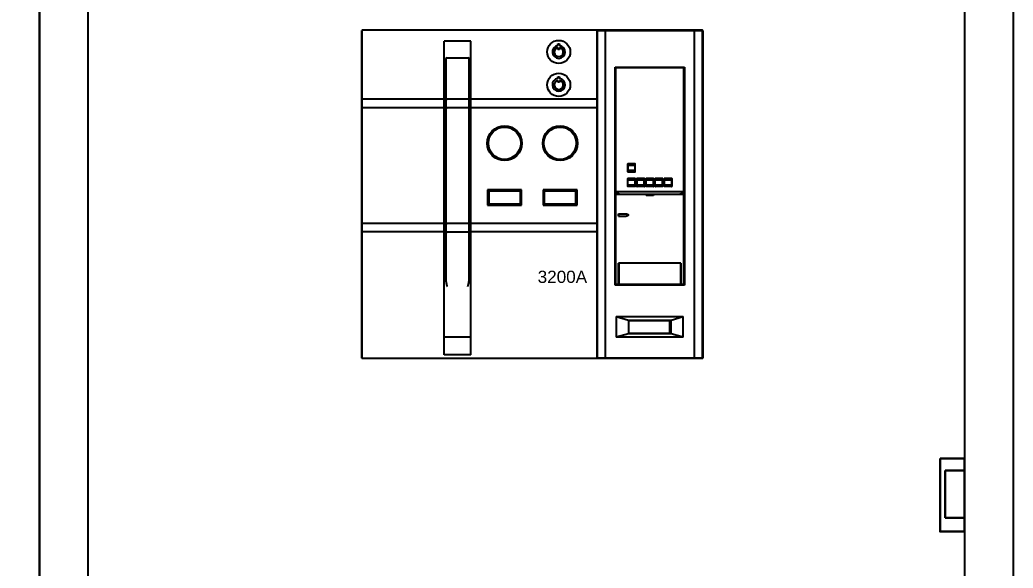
# Model space of a CAD drawing. Header units: millimetres. Extents: x 330554 to 656471, y 11007 to 130943.
# Drawn here: x 419137 to 419953, y 94371 to 94821 of the extents above; entities that cross this region are included whole.
import ezdxf

# ---------------------------------------------------------------- set-up
doc = ezdxf.new("R2010")
doc.units = ezdxf.units.MM
doc.header["$LTSCALE"] = 6
doc.linetypes.add('CENTER2', pattern=[1.125, 0.75, -0.125, 0.125, -0.125])
for name, color, linetype in [('thước đo', 3, 'Continuous'), ('đèn báo pha', 10, 'Continuous'), ('đường tâm', 30, 'CENTER2')]:
    doc.layers.add(name, color=color, linetype=linetype)
doc.layers.add('đường khung', color=7, linetype='Continuous', lineweight=30)
doc.styles.get("Standard").update_dxf_attribs({"font": 'VHELVCN.TTF', "height": 120})

msp = doc.modelspace()

# ---------------------------------------------------------------- linework, layer by layer
at = {"color": 7, "linetype": 'Continuous'}
for p, q in [((419417.869, 94543.168), (419417.869, 94812.568)), ((419697.569, 94812.868), (419418.169, 94812.868)), ((419611.169, 94542.868), (419611.169, 94812.868)), ((419611.369, 94543.368), (419611.369, 94812.368)), ((419697.369, 94812.368), (419611.369, 94812.368)), ((419617.869, 94543.368), (419617.869, 94812.368)), ((419690.869, 94812.368), (419690.869, 94543.368)), ((419697.369, 94812.368), (419697.369, 94543.368)), ((419697.869, 94812.568), (419697.869, 94543.168)), ((419485.369, 94545.868), (419485.369, 94803.879)), ((419507.369, 94803.879), (419485.369, 94803.879)), ((419507.369, 94545.868), (419507.369, 94803.879)), ((419578.819, 94800.064), (419578.819, 94801.564)), ((419578.819, 94801.564), (419580.319, 94801.564)), ((419578.819, 94797.042), (419578.819, 94798.542)), ((419580.319, 94797.042), (419578.819, 94797.042)), ((419580.319, 94801.564), (419580.319, 94800.064)), ((419580.319, 94798.542), (419580.319, 94797.042)), ((419486.869, 94789.068), (419486.869, 94606.952)), ((419487.869, 94790.068), (419504.869, 94790.068)), ((419505.869, 94606.952), (419505.869, 94789.068)), ((419625.869, 94603.368), (419625.869, 94782.368)), ((419625.869, 94782.368), (419682.869, 94782.368)), ((419682.369, 94781.868), (419626.369, 94781.868)), ((419626.369, 94678.068), (419626.369, 94781.868)), ((419682.369, 94603.368), (419682.369, 94781.868)), ((419682.869, 94782.368), (419682.869, 94603.368)), ((419578.819, 94773.064), (419578.819, 94774.564)), ((419578.819, 94774.564), (419580.319, 94774.564)), ((419578.819, 94770.042), (419578.819, 94771.542)), ((419580.319, 94774.564), (419580.319, 94773.064)), ((419580.319, 94771.542), (419580.319, 94770.042)), ((419580.319, 94770.042), (419578.819, 94770.042)), ((419485.369, 94756.168), (419418.169, 94756.168)), ((419504.869, 94756.068), (419487.869, 94756.068)), ((419611.169, 94756.168), (419507.369, 94756.168)), ((419485.369, 94749.1), (419418.169, 94749.1)), ((419504.869, 94749.068), (419487.869, 94749.068)), ((419611.169, 94749.1), (419507.369, 94749.1)), ((419611.169, 94745.868), (419611.369, 94745.868)), ((419611.169, 94742.868), (419611.369, 94742.868)), ((419486.569, 94711.699), (419485.369, 94711.699)), ((419486.569, 94711.699), (419486.569, 94697.699)), ((419486.569, 94697.699), (419485.369, 94697.699)), ((419636.269, 94702.768), (419636.269, 94696.468)), ((419636.369, 94696.368), (419636.369, 94702.868)), ((419642.369, 94702.868), (419636.369, 94702.868)), ((419642.269, 94702.968), (419636.469, 94702.968)), ((419636.569, 94701.868), (419642.169, 94701.868)), ((419642.169, 94697.368), (419636.569, 94697.368)), ((419642.369, 94696.368), (419642.369, 94702.868)), ((419642.469, 94696.468), (419642.469, 94702.768)), ((419636.269, 94684.468), (419636.269, 94690.768)), ((419642.369, 94696.368), (419636.369, 94696.368)), ((419636.369, 94684.368), (419636.369, 94690.868)), ((419642.369, 94690.868), (419636.369, 94690.868)), ((419636.469, 94696.268), (419642.269, 94696.268)), ((419636.469, 94690.968), (419642.269, 94690.968)), ((419636.569, 94689.868), (419642.169, 94689.868)), ((419642.369, 94684.368), (419642.369, 94690.868)), ((419642.469, 94690.768), (419642.469, 94684.468)), ((419643.769, 94684.468), (419643.769, 94690.768)), ((419643.869, 94684.368), (419643.869, 94690.868)), ((419649.869, 94690.868), (419643.869, 94690.868)), ((419643.969, 94690.968), (419649.769, 94690.968)), ((419644.069, 94689.868), (419649.669, 94689.868)), ((419649.869, 94684.368), (419649.869, 94690.868)), ((419649.969, 94690.768), (419649.969, 94684.468)), ((419651.269, 94684.468), (419651.269, 94690.768)), ((419651.369, 94684.368), (419651.369, 94690.868)), ((419657.369, 94690.868), (419651.369, 94690.868)), ((419651.469, 94690.968), (419657.269, 94690.968)), ((419651.569, 94689.868), (419657.169, 94689.868)), ((419657.369, 94684.368), (419657.369, 94690.868)), ((419657.469, 94690.768), (419657.469, 94684.468)), ((419658.769, 94684.468), (419658.769, 94690.768)), ((419664.869, 94690.868), (419658.869, 94690.868)), ((419658.869, 94684.368), (419658.869, 94690.868)), ((419658.969, 94690.968), (419664.769, 94690.968)), ((419659.069, 94689.868), (419664.669, 94689.868)), ((419664.869, 94684.368), (419664.869, 94690.868)), ((419664.969, 94690.768), (419664.969, 94684.468)), ((419666.269, 94684.468), (419666.269, 94690.768)), ((419666.369, 94684.368), (419666.369, 94690.868)), ((419672.369, 94690.868), (419666.369, 94690.868)), ((419666.469, 94690.968), (419672.269, 94690.968)), ((419666.569, 94689.868), (419672.169, 94689.868)), ((419672.369, 94684.368), (419672.369, 94690.868)), ((419672.469, 94690.768), (419672.469, 94684.468)), ((419521.069, 94681.468), (419521.069, 94668.968)), ((419521.069, 94681.468), (419522.069, 94680.468)), ((419549.069, 94681.468), (419521.069, 94681.468)), ((419549.069, 94681.468), (419548.069, 94680.468)), ((419549.069, 94668.968), (419549.069, 94681.468)), ((419594.669, 94681.468), (419566.669, 94681.468)), ((419566.669, 94681.468), (419567.669, 94680.468)), ((419566.669, 94681.468), (419566.669, 94668.968)), ((419594.669, 94681.468), (419593.669, 94680.468)), ((419594.669, 94668.968), (419594.669, 94681.468)), ((419642.369, 94684.368), (419636.369, 94684.368)), ((419642.269, 94684.268), (419636.469, 94684.268)), ((419642.169, 94685.368), (419636.569, 94685.368)), ((419649.869, 94684.368), (419643.869, 94684.368)), ((419649.769, 94684.268), (419643.969, 94684.268)), ((419649.669, 94685.368), (419644.069, 94685.368)), ((419657.369, 94684.368), (419651.369, 94684.368)), ((419657.269, 94684.268), (419651.469, 94684.268)), ((419657.169, 94685.368), (419651.569, 94685.368)), ((419664.869, 94684.368), (419658.869, 94684.368)), ((419664.769, 94684.268), (419658.969, 94684.268)), ((419664.669, 94685.368), (419659.069, 94685.368)), ((419672.369, 94684.368), (419666.369, 94684.368)), ((419672.269, 94684.268), (419666.469, 94684.268)), ((419672.169, 94685.368), (419666.569, 94685.368)), ((419522.069, 94680.468), (419522.069, 94669.968)), ((419548.069, 94680.468), (419522.069, 94680.468)), ((419548.069, 94669.968), (419548.069, 94680.468)), ((419567.669, 94680.468), (419567.669, 94669.968)), ((419593.669, 94680.468), (419567.669, 94680.468)), ((419593.669, 94669.968), (419593.669, 94680.468)), ((419682.369, 94679.868), (419626.369, 94679.868)), ((419626.369, 94678.868), (419628.969, 94678.868)), ((419626.369, 94678.068), (419628.969, 94678.068)), ((419626.369, 94603.368), (419626.369, 94677.96)), ((419682.369, 94677.868), (419626.369, 94677.868)), ((419628.769, 94678.068), (419628.769, 94677.868)), ((419628.969, 94677.868), (419628.969, 94678.868)), ((419651.369, 94677.868), (419651.369, 94676.868)), ((419657.369, 94676.868), (419651.369, 94676.868)), ((419657.369, 94677.868), (419657.369, 94676.868)), ((419679.769, 94677.868), (419679.769, 94678.868)), ((419682.369, 94678.868), (419679.769, 94678.868)), ((419682.369, 94678.068), (419679.769, 94678.068)), ((419679.969, 94677.868), (419679.969, 94678.068)), ((419521.069, 94668.968), (419522.069, 94669.968)), ((419521.069, 94668.968), (419549.069, 94668.968)), ((419522.069, 94669.968), (419548.069, 94669.968)), ((419549.069, 94668.968), (419548.069, 94669.968)), ((419566.669, 94668.968), (419567.669, 94669.968)), ((419566.669, 94668.968), (419594.669, 94668.968)), ((419567.669, 94669.968), (419593.669, 94669.968)), ((419594.669, 94668.968), (419593.669, 94669.968)), ((419628.769, 94659.968), (419628.769, 94661.768)), ((419628.769, 94661.768), (419635.094, 94661.768)), ((419628.769, 94659.968), (419635.094, 94659.968)), ((419628.969, 94659.968), (419628.969, 94661.768)), ((419485.369, 94654.035), (419418.169, 94654.035)), ((419486.869, 94649.074), (419485.369, 94649.074)), ((419504.869, 94653.868), (419487.869, 94653.868)), ((419507.369, 94649.074), (419505.869, 94649.074)), ((419611.169, 94654.035), (419507.369, 94654.035)), ((419485.369, 94646.968), (419418.169, 94646.968)), ((419504.869, 94646.868), (419487.869, 94646.868)), ((419611.169, 94646.968), (419507.369, 94646.968)), ((419679.969, 94621.368), (419628.769, 94621.368)), ((419628.769, 94603.368), (419628.769, 94621.368)), ((419628.969, 94621.368), (419628.969, 94603.368)), ((419679.769, 94621.368), (419679.769, 94603.368)), ((419679.969, 94603.368), (419679.969, 94621.368)), ((419626.369, 94613.858), (419625.869, 94613.858)), ((419628.969, 94613.858), (419628.769, 94613.858)), ((419628.769, 94609.368), (419628.969, 94609.368)), ((419679.969, 94613.858), (419679.769, 94613.858)), ((419679.769, 94609.368), (419679.969, 94609.368)), ((419682.869, 94613.858), (419682.369, 94613.858)), ((419682.869, 94603.368), (419625.869, 94603.368)), ((419628.769, 94603.868), (419626.369, 94603.868)), ((419628.769, 94606.368), (419628.969, 94606.368)), ((419679.769, 94603.868), (419628.969, 94603.868)), ((419679.769, 94606.368), (419679.969, 94606.368)), ((419682.369, 94603.868), (419679.969, 94603.868)), ((419626.869, 94577.368), (419681.869, 94577.368)), ((419626.869, 94577.368), (419626.869, 94560.368)), ((419626.869, 94577.368), (419636.869, 94574.368)), ((419671.869, 94574.368), (419681.869, 94577.368)), ((419681.869, 94560.368), (419681.869, 94577.368)), ((419636.869, 94574.368), (419671.869, 94574.368)), ((419636.869, 94574.368), (419636.869, 94563.368)), ((419636.869, 94574.118), (419670.669, 94574.118)), ((419670.669, 94574.118), (419670.669, 94563.618)), ((419671.869, 94563.368), (419671.869, 94574.368)), ((419507.369, 94560.613), (419485.369, 94560.613)), ((419636.869, 94563.368), (419626.869, 94560.368)), ((419681.869, 94560.368), (419626.869, 94560.368)), ((419670.669, 94563.618), (419636.869, 94563.618)), ((419671.869, 94563.368), (419636.869, 94563.368)), ((419681.869, 94560.368), (419671.869, 94563.368)), ((419697.569, 94542.868), (419418.169, 94542.868)), ((419507.369, 94545.868), (419485.369, 94545.868)), ((419697.369, 94543.368), (419611.369, 94543.368))]:
    msp.add_line(p, q, dxfattribs=at)
for points in [[(419418.169, 94756.168), (419418.117, 94756.168), (419418.066, 94756.171), (419418.018, 94756.176), (419417.975, 94756.182), (419417.939, 94756.19), (419417.909, 94756.198), (419417.887, 94756.208), (419417.874, 94756.219), (419417.869, 94756.229)], [(419417.869, 94749.161), (419417.874, 94749.151), (419417.887, 94749.141), (419417.909, 94749.131), (419417.939, 94749.122), (419417.975, 94749.115), (419418.018, 94749.108), (419418.066, 94749.104), (419418.117, 94749.101), (419418.169, 94749.1)], [(419417.869, 94653.974), (419417.874, 94653.985), (419417.887, 94653.995), (419417.909, 94654.004), (419417.939, 94654.013), (419417.975, 94654.021), (419418.018, 94654.027), (419418.066, 94654.031), (419418.117, 94654.034), (419418.169, 94654.035)], [(419417.869, 94646.907), (419417.874, 94646.917), (419417.887, 94646.927), (419417.909, 94646.937), (419417.939, 94646.946), (419417.975, 94646.953), (419418.018, 94646.959), (419418.066, 94646.964), (419418.117, 94646.967), (419418.169, 94646.968)]]:
    msp.add_lwpolyline(points, dxfattribs=at)
for centre, radius in [((419579.569, 94794.868), 9.5), ((419579.569, 94767.868), 9.5), ((419535.069, 94719.868), 14.299), ((419535.069, 94719.868), 13.3), ((419580.669, 94719.868), 14.299), ((419580.669, 94719.868), 13.3)]:
    msp.add_circle(centre, radius, dxfattribs=at)
for centre, radius, start, end in [((419418.169, 94812.568), 0.3, 90, 180), ((419697.569, 94812.568), 0.3, 0, 90), ((419579.569, 94794.868), 5.25, 98.213211, 81.786789), ((419579.569, 94794.868), 3.75, 101.536959, 78.463041), ((419487.869, 94789.068), 1, 90, 180), ((419504.869, 94789.068), 1, 0, 90), ((419626.569, 94781.668), 0.2, 90, 180), ((419682.169, 94781.668), 0.2, 0, 90), ((419579.569, 94767.868), 5.25, 98.213211, 81.786789), ((419579.569, 94767.868), 3.75, 101.536959, 78.463041), ((419636.469, 94702.768), 0.2, 90, 180), ((419642.269, 94702.768), 0.2, 0, 90), ((419636.469, 94696.468), 0.2, 180, 270), ((419636.469, 94690.768), 0.2, 90, 180), ((419642.269, 94696.468), 0.2, 270, 0), ((419642.269, 94690.768), 0.2, 0, 90), ((419643.969, 94690.768), 0.2, 90, 180), ((419649.769, 94690.768), 0.2, 0, 90), ((419651.469, 94690.768), 0.2, 90, 180), ((419657.269, 94690.768), 0.2, 0, 90), ((419658.969, 94690.768), 0.2, 90, 180), ((419664.769, 94690.768), 0.2, 0, 90), ((419666.469, 94690.768), 0.2, 90, 180), ((419672.269, 94690.768), 0.2, 0, 90), ((419636.469, 94684.468), 0.2, 180, 270), ((419642.269, 94684.468), 0.2, 270, 0), ((419643.969, 94684.468), 0.2, 180, 270), ((419649.769, 94684.468), 0.2, 270, 0), ((419651.469, 94684.468), 0.2, 180, 270), ((419657.269, 94684.468), 0.2, 270, 0), ((419658.969, 94684.468), 0.2, 180, 270), ((419664.769, 94684.468), 0.2, 270, 0), ((419666.469, 94684.468), 0.2, 180, 270), ((419672.269, 94684.468), 0.2, 270, 0), ((419626.569, 94680.068), 0.2, 180, 270), ((419682.169, 94680.068), 0.2, 270, 0), ((419418.169, 94543.168), 0.3, 180, 270), ((419697.569, 94543.168), 0.3, 270, 0)]:
    msp.add_arc(centre, radius, start, end, dxfattribs=at)
for points, knots in [([(419486.869, 94756.273), (419486.869, 94756.165), (419487.196, 94756.127), (419487.489, 94756.074), (419487.74, 94756.068), (419487.869, 94756.068)], [0, 0, 0, 0, 0.3229141, 0.6505332, 1.0374728, 1.0374728, 1.0374728, 1.0374728]), ([(419505.869, 94756.273), (419505.869, 94756.165), (419505.543, 94756.127), (419505.249, 94756.074), (419504.998, 94756.068), (419504.869, 94756.068)], [0, 0, 0, 0, 0.3229141, 0.6505332, 1.0374728, 1.0374728, 1.0374728, 1.0374728]), ([(419486.869, 94749.273), (419486.869, 94749.165), (419487.196, 94749.127), (419487.489, 94749.074), (419487.74, 94749.068), (419487.869, 94749.068)], [0, 0, 0, 0, 0.3229141, 0.6505332, 1.0374728, 1.0374728, 1.0374728, 1.0374728]), ([(419505.869, 94749.273), (419505.869, 94749.165), (419505.543, 94749.127), (419505.249, 94749.074), (419504.998, 94749.068), (419504.869, 94749.068)], [0, 0, 0, 0, 0.3229141, 0.6505332, 1.0374728, 1.0374728, 1.0374728, 1.0374728]), ([(419636.369, 94701.82), (419636.369, 94701.826), (419636.382, 94701.84), (419636.411, 94701.85), (419636.454, 94701.86), (419636.509, 94701.866), (419636.548, 94701.868), (419636.569, 94701.868)], [0, 0, 0, 0, 0.01723679, 0.04801705, 0.09318009, 0.14960339, 0.21236185, 0.21236185, 0.21236185, 0.21236185]), ([(419636.569, 94697.368), (419636.548, 94697.368), (419636.509, 94697.369), (419636.454, 94697.375), (419636.411, 94697.385), (419636.382, 94697.396), (419636.369, 94697.409), (419636.369, 94697.415)], [0, 0, 0, 0, 0.06275846, 0.11918176, 0.1643448, 0.19512506, 0.21236185, 0.21236185, 0.21236185, 0.21236185]), ([(419642.169, 94701.868), (419642.19, 94701.868), (419642.23, 94701.866), (419642.284, 94701.86), (419642.328, 94701.85), (419642.356, 94701.84), (419642.369, 94701.826), (419642.369, 94701.82)], [0, 0, 0, 0, 0.06275846, 0.11918176, 0.16434481, 0.19512506, 0.21236185, 0.21236185, 0.21236185, 0.21236185]), ([(419642.369, 94697.415), (419642.369, 94697.409), (419642.356, 94697.396), (419642.328, 94697.385), (419642.284, 94697.375), (419642.23, 94697.369), (419642.19, 94697.368), (419642.169, 94697.368)], [0, 0, 0, 0, 0.01723679, 0.04801704, 0.09318009, 0.14960338, 0.21236185, 0.21236185, 0.21236185, 0.21236185]), ([(419636.369, 94689.82), (419636.369, 94689.826), (419636.382, 94689.84), (419636.411, 94689.85), (419636.454, 94689.86), (419636.509, 94689.866), (419636.548, 94689.868), (419636.569, 94689.868)], [0, 0, 0, 0, 0.01723679, 0.04801705, 0.09318009, 0.14960339, 0.21236185, 0.21236185, 0.21236185, 0.21236185]), ([(419642.169, 94689.868), (419642.19, 94689.868), (419642.23, 94689.866), (419642.284, 94689.86), (419642.328, 94689.85), (419642.356, 94689.84), (419642.369, 94689.826), (419642.369, 94689.82)], [0, 0, 0, 0, 0.06275846, 0.11918176, 0.16434481, 0.19512506, 0.21236185, 0.21236185, 0.21236185, 0.21236185]), ([(419643.869, 94689.82), (419643.869, 94689.826), (419643.882, 94689.84), (419643.911, 94689.85), (419643.954, 94689.86), (419644.009, 94689.866), (419644.048, 94689.868), (419644.069, 94689.868)], [0, 0, 0, 0, 0.01723679, 0.04801705, 0.09318009, 0.14960339, 0.21236185, 0.21236185, 0.21236185, 0.21236185]), ([(419649.669, 94689.868), (419649.69, 94689.868), (419649.73, 94689.866), (419649.784, 94689.86), (419649.828, 94689.85), (419649.856, 94689.84), (419649.869, 94689.826), (419649.869, 94689.82)], [0, 0, 0, 0, 0.06275846, 0.11918176, 0.16434481, 0.19512506, 0.21236185, 0.21236185, 0.21236185, 0.21236185]), ([(419651.369, 94689.82), (419651.369, 94689.826), (419651.382, 94689.84), (419651.411, 94689.85), (419651.454, 94689.86), (419651.509, 94689.866), (419651.548, 94689.868), (419651.569, 94689.868)], [0, 0, 0, 0, 0.01723679, 0.04801705, 0.09318009, 0.14960339, 0.21236185, 0.21236185, 0.21236185, 0.21236185]), ([(419657.169, 94689.868), (419657.19, 94689.868), (419657.23, 94689.866), (419657.284, 94689.86), (419657.328, 94689.85), (419657.356, 94689.84), (419657.369, 94689.826), (419657.369, 94689.82)], [0, 0, 0, 0, 0.06275846, 0.11918176, 0.16434481, 0.19512506, 0.21236185, 0.21236185, 0.21236185, 0.21236185]), ([(419658.869, 94689.82), (419658.869, 94689.826), (419658.882, 94689.84), (419658.911, 94689.85), (419658.954, 94689.86), (419659.009, 94689.866), (419659.048, 94689.868), (419659.069, 94689.868)], [0, 0, 0, 0, 0.01723679, 0.04801705, 0.09318009, 0.14960339, 0.21236185, 0.21236185, 0.21236185, 0.21236185]), ([(419664.669, 94689.868), (419664.69, 94689.868), (419664.73, 94689.866), (419664.784, 94689.86), (419664.828, 94689.85), (419664.856, 94689.84), (419664.869, 94689.826), (419664.869, 94689.82)], [0, 0, 0, 0, 0.06275846, 0.11918176, 0.16434481, 0.19512506, 0.21236185, 0.21236185, 0.21236185, 0.21236185]), ([(419666.369, 94689.82), (419666.369, 94689.826), (419666.382, 94689.84), (419666.411, 94689.85), (419666.454, 94689.86), (419666.509, 94689.866), (419666.548, 94689.868), (419666.569, 94689.868)], [0, 0, 0, 0, 0.01723679, 0.04801705, 0.09318009, 0.14960339, 0.21236185, 0.21236185, 0.21236185, 0.21236185]), ([(419672.169, 94689.868), (419672.19, 94689.868), (419672.23, 94689.866), (419672.284, 94689.86), (419672.328, 94689.85), (419672.356, 94689.84), (419672.369, 94689.826), (419672.369, 94689.82)], [0, 0, 0, 0, 0.06275846, 0.11918176, 0.16434481, 0.19512506, 0.21236185, 0.21236185, 0.21236185, 0.21236185]), ([(419636.569, 94685.368), (419636.548, 94685.368), (419636.509, 94685.369), (419636.454, 94685.375), (419636.411, 94685.385), (419636.382, 94685.396), (419636.369, 94685.409), (419636.369, 94685.415)], [0, 0, 0, 0, 0.06275846, 0.11918176, 0.1643448, 0.19512506, 0.21236185, 0.21236185, 0.21236185, 0.21236185]), ([(419642.369, 94685.415), (419642.369, 94685.409), (419642.356, 94685.396), (419642.328, 94685.385), (419642.284, 94685.375), (419642.23, 94685.369), (419642.19, 94685.368), (419642.169, 94685.368)], [0, 0, 0, 0, 0.01723679, 0.04801704, 0.09318009, 0.14960338, 0.21236185, 0.21236185, 0.21236185, 0.21236185]), ([(419644.069, 94685.368), (419644.048, 94685.368), (419644.009, 94685.369), (419643.954, 94685.375), (419643.911, 94685.385), (419643.882, 94685.396), (419643.869, 94685.409), (419643.869, 94685.415)], [0, 0, 0, 0, 0.06275846, 0.11918176, 0.1643448, 0.19512506, 0.21236185, 0.21236185, 0.21236185, 0.21236185]), ([(419649.869, 94685.415), (419649.869, 94685.409), (419649.856, 94685.396), (419649.828, 94685.385), (419649.784, 94685.375), (419649.73, 94685.369), (419649.69, 94685.368), (419649.669, 94685.368)], [0, 0, 0, 0, 0.01723679, 0.04801704, 0.09318009, 0.14960338, 0.21236185, 0.21236185, 0.21236185, 0.21236185]), ([(419651.569, 94685.368), (419651.548, 94685.368), (419651.509, 94685.369), (419651.454, 94685.375), (419651.411, 94685.385), (419651.382, 94685.396), (419651.369, 94685.409), (419651.369, 94685.415)], [0, 0, 0, 0, 0.06275846, 0.11918176, 0.1643448, 0.19512506, 0.21236185, 0.21236185, 0.21236185, 0.21236185]), ([(419657.369, 94685.415), (419657.369, 94685.409), (419657.356, 94685.396), (419657.328, 94685.385), (419657.284, 94685.375), (419657.23, 94685.369), (419657.19, 94685.368), (419657.169, 94685.368)], [0, 0, 0, 0, 0.01723679, 0.04801704, 0.09318009, 0.14960338, 0.21236185, 0.21236185, 0.21236185, 0.21236185]), ([(419659.069, 94685.368), (419659.048, 94685.368), (419659.009, 94685.369), (419658.954, 94685.375), (419658.911, 94685.385), (419658.882, 94685.396), (419658.869, 94685.409), (419658.869, 94685.415)], [0, 0, 0, 0, 0.06275846, 0.11918176, 0.1643448, 0.19512506, 0.21236185, 0.21236185, 0.21236185, 0.21236185]), ([(419664.869, 94685.415), (419664.869, 94685.409), (419664.856, 94685.396), (419664.828, 94685.385), (419664.784, 94685.375), (419664.73, 94685.369), (419664.69, 94685.368), (419664.669, 94685.368)], [0, 0, 0, 0, 0.01723679, 0.04801704, 0.09318009, 0.14960338, 0.21236185, 0.21236185, 0.21236185, 0.21236185]), ([(419666.569, 94685.368), (419666.548, 94685.368), (419666.509, 94685.369), (419666.454, 94685.375), (419666.411, 94685.385), (419666.382, 94685.396), (419666.369, 94685.409), (419666.369, 94685.415)], [0, 0, 0, 0, 0.06275846, 0.11918176, 0.1643448, 0.19512506, 0.21236185, 0.21236185, 0.21236185, 0.21236185]), ([(419672.369, 94685.415), (419672.369, 94685.409), (419672.356, 94685.396), (419672.328, 94685.385), (419672.284, 94685.375), (419672.23, 94685.369), (419672.19, 94685.368), (419672.169, 94685.368)], [0, 0, 0, 0, 0.01723679, 0.04801704, 0.09318009, 0.14960338, 0.21236185, 0.21236185, 0.21236185, 0.21236185]), ([(419635.094, 94661.768), (419635.231, 94661.768), (419635.491, 94661.751), (419635.855, 94661.675), (419636.166, 94661.557), (419636.42, 94661.399), (419636.603, 94661.205), (419636.702, 94660.984), (419636.702, 94660.752), (419636.604, 94660.531), (419636.42, 94660.337), (419636.167, 94660.179), (419635.855, 94660.06), (419635.491, 94659.984), (419635.231, 94659.968), (419635.094, 94659.968)], [0, 0, 0, 0, 0.4107463, 0.7796387, 1.1105074, 1.406106, 1.6686317, 1.8995167, 2.1142513, 2.3451655, 2.6077583, 2.903448, 3.234427, 3.6034469, 4.0143404, 4.0143404, 4.0143404, 4.0143404]), ([(419486.869, 94653.662), (419486.869, 94653.77), (419487.196, 94653.808), (419487.489, 94653.861), (419487.74, 94653.868), (419487.869, 94653.868)], [0, 0, 0, 0, 0.3229141, 0.6505332, 1.0374728, 1.0374728, 1.0374728, 1.0374728]), ([(419505.869, 94653.662), (419505.869, 94653.77), (419505.543, 94653.808), (419505.249, 94653.861), (419504.998, 94653.868), (419504.869, 94653.868)], [0, 0, 0, 0, 0.3229141, 0.6505332, 1.0374728, 1.0374728, 1.0374728, 1.0374728]), ([(419486.869, 94646.981), (419486.869, 94646.888), (419487.197, 94646.92), (419487.471, 94646.864), (419487.733, 94646.868), (419487.869, 94646.868)], [0, 0, 0, 0, 0.2784832, 0.6025563, 1.0121488, 1.0121488, 1.0121488, 1.0121488]), ([(419505.869, 94646.981), (419505.869, 94646.888), (419505.542, 94646.92), (419505.268, 94646.864), (419505.006, 94646.868), (419504.869, 94646.868)], [0, 0, 0, 0, 0.2784832, 0.6025563, 1.0121488, 1.0121488, 1.0121488, 1.0121488]), ([(419486.869, 94606.952), (419486.869, 94606.682), (419486.902, 94606.17), (419487.009, 94605.436), (419487.146, 94604.75), (419487.307, 94604.084), (419487.485, 94603.423), (419487.675, 94602.765), (419487.804, 94602.328), (419487.869, 94602.11)], [0, 0, 0, 0, 0.8101152, 1.5376266, 2.22448, 2.9072936, 3.593132, 4.2781627, 4.9601774, 4.9601774, 4.9601774, 4.9601774]), ([(419504.869, 94602.11), (419504.934, 94602.329), (419505.065, 94602.767), (419505.255, 94603.427), (419505.434, 94604.09), (419505.594, 94604.757), (419505.731, 94605.443), (419505.837, 94606.174), (419505.869, 94606.684), (419505.869, 94606.952)], [0, 0, 0, 0, 0.6835722, 1.3712922, 2.0595931, 2.7433734, 3.4304793, 4.1562961, 4.9601838, 4.9601838, 4.9601838, 4.9601838])]:
    msp.add_open_spline(points, degree=3, knots=knots, dxfattribs=at)
at = {"layer": 'thước đo', "color": 0, "linetype": 'ByBlock', "ltscale": 8}
for points in [[(419952.869, 93630.685), (418352.869, 93630.685), (418352.869, 95230.685), (419952.869, 95230.685)], [(419152.869, 93630.685), (418352.869, 93630.685), (418352.869, 95230.685), (419152.869, 95230.685)], [(419952.869, 93630.685), (419152.869, 93630.685), (419152.869, 95230.685), (419952.869, 95230.685)]]:
    msp.add_lwpolyline(points, close=True, dxfattribs=at)
at = {"layer": 'thước đo', "color": 7, "lineweight": 18, "ltscale": 8}
msp.add_lwpolyline([(419697.869, 94812.568), (419418.169, 94812.568), (419418.169, 94543.168), (419697.869, 94543.168)], close=True, dxfattribs=at)
at = {"layer": 'đèn báo pha', "color": 1, "ltscale": 8}
msp.add_lwpolyline([(419912.869, 93670.685), (419192.869, 93670.685), (419192.869, 95190.685), (419912.869, 95190.685)], close=True, dxfattribs=at)
at = {"layer": 'đường khung', "ltscale": 8}
for p, q in [((419892.869, 94400.685), (419892.869, 94460.685)), ((419892.869, 94460.685), (419912.869, 94460.685)), ((419892.869, 94400.685), (419892.869, 94460.685)), ((419892.869, 94460.685), (419912.869, 94460.685)), ((419912.869, 94400.685), (419912.869, 94460.685)), ((419896.966, 94412.12), (419896.966, 94451.033)), ((419896.966, 94451.033), (419912.869, 94451.033)), ((419912.869, 94412.12), (419896.966, 94412.12)), ((419912.869, 94400.685), (419892.869, 94400.685)), ((419912.869, 94400.685), (419892.869, 94400.685))]:
    msp.add_line(p, q, dxfattribs=at)
msp.add_lwpolyline([(419892.869, 94460.685), (419912.869, 94460.685), (419912.869, 94400.685), (419892.869, 94400.685)], close=True, dxfattribs=at)
at = {"layer": 'đường tâm', "ltscale": 8}
for p, q in [((419896.966, 94412.12), (419896.966, 94451.033)), ((419896.966, 94451.033), (419912.869, 94451.033)), ((419912.869, 94412.12), (419896.966, 94412.12))]:
    msp.add_line(p, q, dxfattribs=at)

# ---------------------------------------------------------------- texts
at = {"layer": 'đèn báo pha', "color": 1, "ltscale": 8, "insert": (419602.889, 94615.127), "char_height": 20.11807, "width": 297.24941, "attachment_point": 3}
msp.add_mtext('{\\fVNI-Helve|b0|i0|c0|p2;  \\H0.6667x; \\H0.75x;3200A}', dxfattribs=at)

doc.saveas('drawing.dxf')
